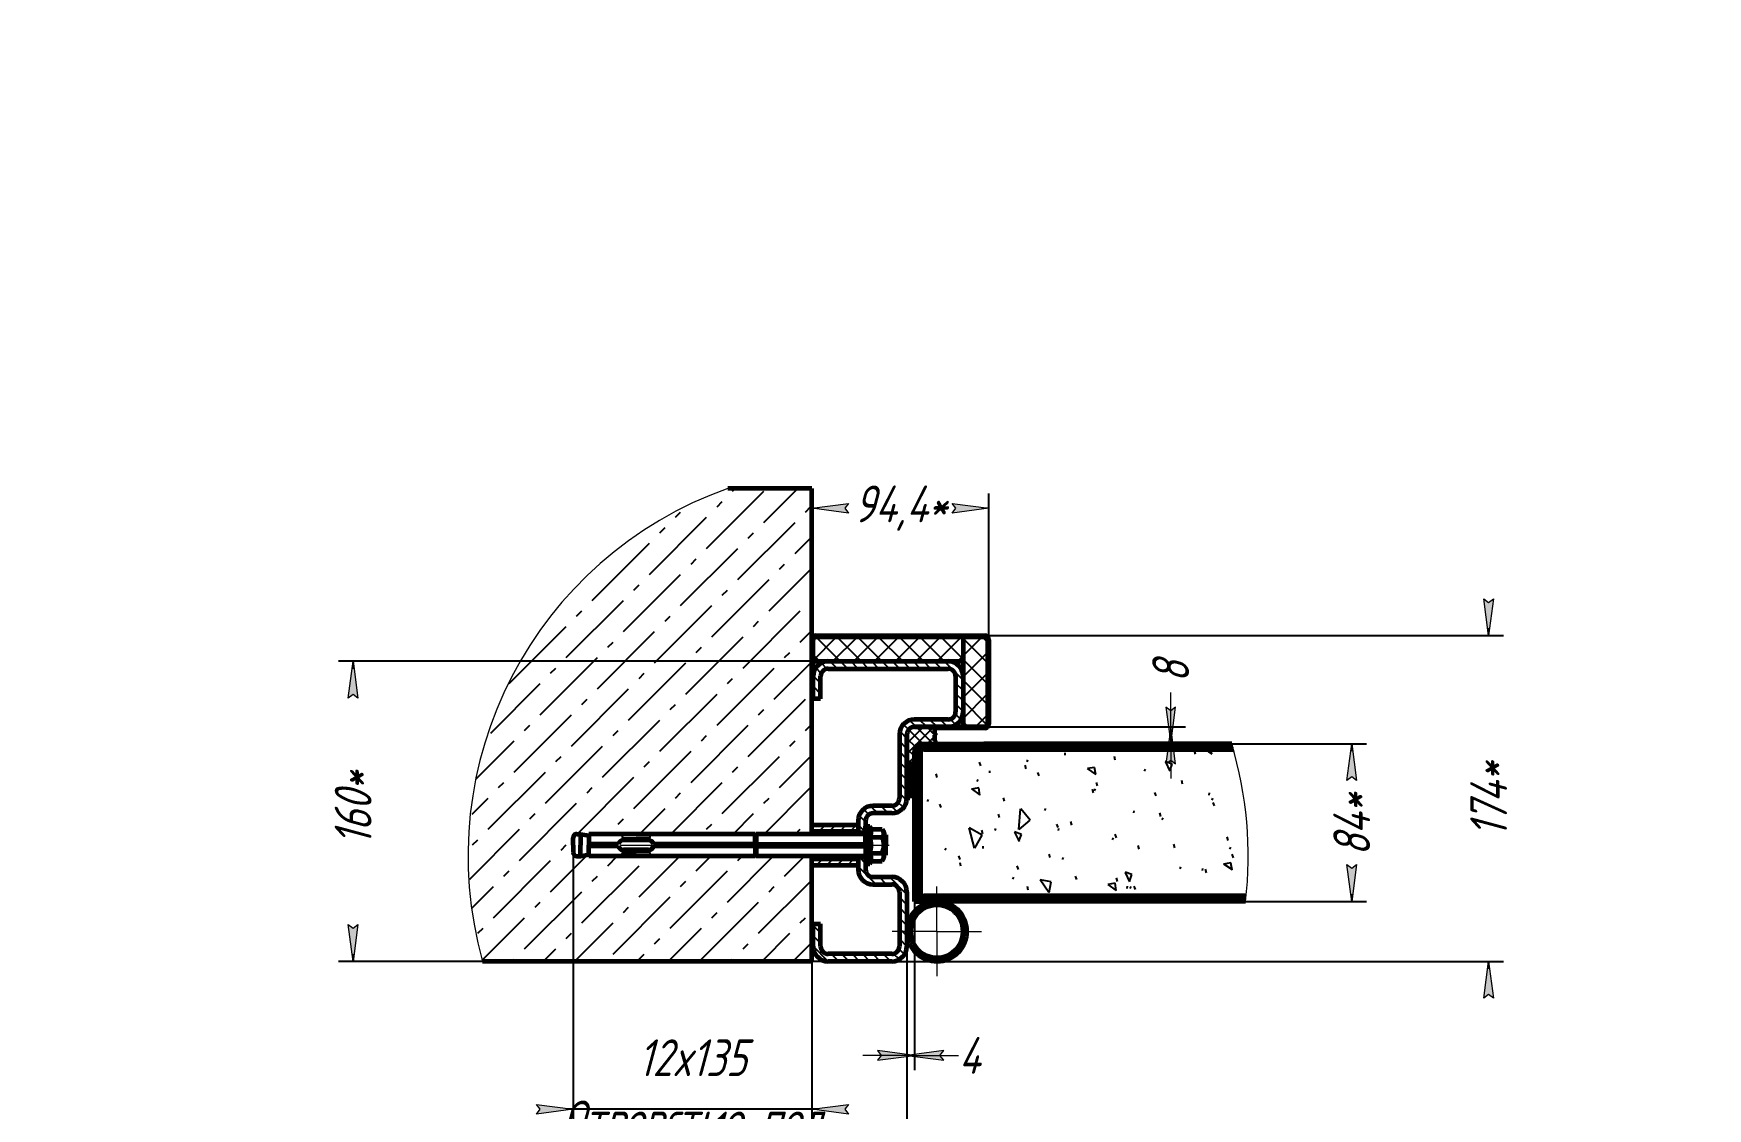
# Model space of a CAD drawing. Header units: millimetres. Extents: x -68 to 2520, y 0 to 297.
# Drawn here: x 1684 to 1911.6, y 150.8 to 297 of the extents above; entities that cross this region are included whole.
import ezdxf

# ---------------------------------------------------------------- set-up
doc = ezdxf.new("R2010")
doc.units = ezdxf.units.MM
for name, pattern in [('K5LT_AXLED', [13.66031551361084, 9.16031551361084, -1.5, 1.5, -1.5]), ('K5LT_BASIC', [0]), ('K5LT_THIN', [0])]:
    doc.linetypes.add(name, pattern=pattern)
doc.layers.add('Системный слой', color=7, linetype='Continuous')
doc.styles.add('KDIMTEXTSTYLE', font='GOST_AU.SHX', dxfattribs={"width": 0.96, "oblique": 15, "height": 5})
doc.dimstyles.new('KDIMSTYLE (0.40)', dxfattribs={"dimtxt": 5, "dimasz": 1, "dimexe": 2, "dimexo": 0, "dimgap": 1, "dimtad": 1, "dimlfac": 2.5, "dimtxsty": 'KDIMTEXTSTYLE', "dimsah": 1, "dimcen": 0, "dimdle": 1, "dimadec": 0, "dimazin": 0, "dimtfac": 0.667, "dimtmove": 0, "dimatfit": 3, "dimfxl": 1, "dimtvp": 1, "dimtolj": 1, "dimtzin": 0, "dimarcsym": 0})
pattern_1 = [(135, (0, 0), (-2.121320343559643, -2.121320343559642), [])]
pattern_2 = [(45, (0, 0), (-0.7071067811865475, 0.7071067811865476), []), (135, (0, 0), (-0.7071067811865476, -0.7071067811865475), [])]

# ---------------------------------------------------------------- blocks, each defined once
blk = doc.blocks.new('U71')
at = {"layer": 'Системный слой', "color": 30, "linetype": 'K5LT_AXLED', "lineweight": 18, "true_color": 0xff8000}
for q in [(1806.857024388934, 180.9973790202172), (1800.777024388934, 174.9173790202171), (1806.857024388934, 168.837379020217), (1812.937024388934, 174.9173790202171)]:
    blk.add_line((1806.857024388934, 174.9173790202171), q, dxfattribs=at)
blk = doc.blocks.new('U73')
at = {"layer": 'Системный слой', "color": 5, "linetype": 'K5LT_BASIC', "lineweight": 60, "true_color": 0x0000ff}
for p, q in [((1803.797024388928, 202.7123790194586), (1806.527024388928, 202.7123790194586)), ((1806.527024388928, 202.7123790194586), (1806.527024388928, 201.8373790194586)), ((1802.777024388928, 197.7123790194586), (1802.777024388928, 201.6923790194589)), ((1806.527024388928, 201.5873790194586), (1806.527024388928, 200.8373790194586)), ((1806.527024388928, 200.5873790194586), (1806.527024388928, 200.4173790202985)), ((1803.797024388932, 197.7123790194586), (1802.777024388928, 197.7123790194586))]:
    blk.add_line(p, q, dxfattribs=at)
for centre in [(1806.527024388928, 201.7123790194586), (1806.527024388928, 200.7123790194586)]:
    blk.add_arc(centre, 0.1250000000000001, 270, 90, dxfattribs=at)
blk = doc.blocks.new('KDIMARROW_01')
at = {"layer": 'Системный слой'}
blk.add_hatch(color=0, dxfattribs=at).paths.add_polyline_path([(0, 0), (-5, 0.658262491226197), (-4.5, 5.51091059616309e-16), (-5, -0.6582624912261956)])
at = {"layer": 'Системный слой', "color": 0, "linetype": 'K5LT_THIN', "lineweight": 18}
for p, q in [((-4.5, 5.51091059616309e-16), (-5, 0.658262491226197)), ((-5, 0.658262491226197), (0, 0)), ((0, 0), (-5, -0.6582624912261956)), ((-5, -0.6582624912261956), (-4.5, 5.51091059616309e-16)), ((0, 0), (-1, 0))]:
    blk.add_line(p, q, dxfattribs=at)
blk = doc.blocks.new('KDIMARROW_02')
at = {"layer": 'Системный слой'}
blk.add_hatch(color=0, dxfattribs=at).paths.add_polyline_path([(4.5, -5.51091059616309e-16), (5, 0.6582624912261956), (0, 0), (5, -0.658262491226197)])
at = {"layer": 'Системный слой', "color": 0, "linetype": 'K5LT_THIN', "lineweight": 18}
for p, q in [((0, 0), (-1, 0)), ((5, 0.6582624912261956), (0, 0)), ((0, 0), (5, -0.658262491226197)), ((0, 0), (7, -8.572527594031472e-16)), ((4.5, -5.51091059616309e-16), (5, 0.6582624912261956)), ((5, -0.658262491226197), (4.5, -5.51091059616309e-16))]:
    blk.add_line(p, q, dxfattribs=at)

msp = doc.modelspace()

# ---------------------------------------------------------------- hatches: boundary and pattern name
at = {"layer": 'Системный слой'}
h = msp.add_hatch(dxfattribs=at)
h.set_pattern_fill('Бетон', angle=45, style=0, pattern_type=0)
h.set_pattern_definition([(45, (0, 0), (-4.242640687119285, 4.242640687119286), [11, -5]), (45, (9.19238815542512, 9.192388155425117), (-4.242640687119285, 4.242640687119286), [1, -15]), (45, (3.535533905932738, 7.778174593052023), (-4.242640687119285, 4.242640687119286), [11, -5]), (45, (12.72792206135786, 16.97056274847714), (-4.242640687119285, 4.242640687119286), [1, -15])])
h.paths.add_polyline_path([(1789.84852438895, 188.1547766279014), (1789.84852438895, 235.1308790194715), (1778.422948062292, 235.1308790194715), (1766.887152198728, 229.3790207851325), (1756.300743630293, 220.1472183061996), (1748.265459504623, 207.9563893132596), (1744.298130626987, 196.3169640536797), (1743.116457319847, 186.1358135570594), (1743.508193725496, 178.6295104819678), (1745.071900403171, 170.8373790194582), (1789.848524388953, 170.8373790194582), (1789.726718721098, 185.1399814110165), (1757.406224253648, 185.1399814110165), (1757.406224253649, 188.1547766279014)])
h = msp.add_hatch(dxfattribs=at)
h.set_pattern_fill('Металл', angle=135, style=0, pattern_type=0)
h.set_pattern_definition(pattern_1)
h.paths.add_polyline_path([(1813.359524388951, 202.7123790194717), (1804.817024388951, 202.7123790194717), (1804.81702438895, 202.5338790194714), (1813.359524388951, 202.5338790194714), (1813.756211293196, 202.6981921152258), (1813.920524388951, 203.0948790194714), (1813.920524388951, 214.5698790194714), (1813.756211293196, 214.9665659237171), (1813.359524388951, 215.1308790194715), (1790.409524388951, 215.1308790194714), (1790.012837484705, 214.9665659237171), (1789.848524388951, 214.5698790194714), (1789.848524388951, 206.5373790194717), (1790.027024388951, 206.5373790194717), (1790.027024388951, 214.5698790194714), (1790.139056045147, 214.8403473632753), (1790.409524388951, 214.9523790194711), (1813.359524388951, 214.9523790194714), (1813.629992732755, 214.8403473632753), (1813.742024388951, 214.5698790194714), (1813.742024388951, 203.0948790194714), (1813.629992732755, 202.8244106756676)])
h = msp.add_hatch(dxfattribs=at)
h.set_pattern_fill('Неметалл', angle=45, style=0, pattern_type=0)
h.set_pattern_definition([(45, (0, 0), (-1.414213562373095, 1.414213562373095), []), (135, (0, 0), (-1.414213562373095, -1.414213562373095), [])])
h.paths.add_polyline_path([(1792.067024388929, 211.6373790194586), (1810.427024388928, 211.6373790194586), (1810.427024388928, 214.9523790194711), (1790.409524388951, 214.9523790194714), (1790.139056045147, 214.8403473632753), (1790.027024388951, 214.56987901947), (1790.027024388942, 211.6373790194586)])
h.paths.add_polyline_path([(1813.742024388951, 203.0948790194714), (1813.742024388951, 214.5698790194714), (1813.629992732755, 214.8403473632753), (1813.359524388951, 214.9523790194711), (1810.427024388928, 214.9523790194711), (1810.427024388928, 202.7123790194717), (1813.359524388951, 202.7123790194714), (1813.629992732755, 202.8244106756676)])
h = msp.add_hatch(dxfattribs=at)
h.set_pattern_fill('Металл', angle=-45, style=0, pattern_type=0)
h.set_pattern_definition([(-45, (0, 0), (0.7071067811865475, 0.7071067811865476), [])])
h.paths.add_polyline_path([(1801.757024388928, 193.0223790194592), (1801.449573408536, 192.2925339025639), (1800.737024388928, 192.0023790194595), (1798.187024388928, 192.0023790194586), (1797.10002102334, 191.6886535292625), (1796.347351641784, 190.8439708657319), (1796.147024388928, 189.9623790194586), (1796.147024388928, 188.298379019459), (1797.167024388929, 188.298379019459), (1797.167024388928, 189.9623790194586), (1797.474475369321, 190.6922241363539), (1798.187024388928, 190.9823790194598), (1800.737024388928, 190.9823790194592), (1801.824027754517, 191.2961045096553), (1802.576697136072, 192.1407871731859), (1802.777024388928, 193.0223790194592), (1802.777024388928, 198.1223790194592), (1802.777024388928, 198.8873790194586), (1802.777024388928, 201.6923790194589), (1803.08447536932, 202.4222241363542), (1803.797024388929, 202.7123790194586), (1804.817024388951, 202.7123790194717), (1808.387024388928, 202.7123790194595), (1809.474027754517, 203.0261045096556), (1810.226697136072, 203.8707871731862), (1810.427024388928, 204.7523790194595), (1810.427024388928, 209.5973790194592), (1810.113298898732, 210.6843823850479), (1809.268616235202, 211.4370517666032), (1808.387024388928, 211.6373790194586), (1792.067024388929, 211.6373790194592), (1790.98002102334, 211.3236535292631), (1790.227351641785, 210.4789708657325), (1790.027024388928, 209.5973790194592), (1790.027024388928, 206.5373790194586), (1791.047024388928, 206.5373790194586), (1791.047024388929, 209.5973790194592), (1791.354475369321, 210.3272241363545), (1792.067024388929, 210.6173790194589), (1808.387024388928, 210.6173790194592), (1809.116869505824, 210.309928039067), (1809.407024388928, 209.5973790194592), (1809.407024388928, 204.7523790194595), (1809.099573408536, 204.0225339025642), (1808.387024388928, 203.7323790194598), (1803.797024388928, 203.7323790194589), (1802.71002102334, 203.4186535292628), (1801.957351641784, 202.5739708657322), (1801.757024388928, 201.6923790194589)])
h.paths.add_polyline_path([(1802.777024388928, 174.9173790202171), (1802.777024388928, 180.2723790194592), (1802.463298898732, 181.3593823850479), (1801.618616235202, 182.1120517666032), (1800.737024388928, 182.3123790194586), (1798.187024388928, 182.3123790194598), (1797.457179272033, 182.6198299998519), (1797.167024388929, 183.3323790194598), (1797.16702438893, 184.0848030851066), (1797.167024388929, 184.996379019459), (1796.147024388928, 184.996379019459), (1796.147024388928, 183.3323790194598), (1796.460749879124, 182.245375653871), (1797.305432542655, 181.4927062723158), (1798.187024388928, 181.2923790194589), (1800.737024388928, 181.2923790194592), (1801.466869505824, 180.984928039067), (1801.757024388928, 180.2723790194592), (1801.757024388928, 172.8773790194595), (1801.449573408536, 172.1475339025642), (1800.737024388928, 171.8573790194598), (1792.067024388929, 171.8573790194595), (1791.337179272033, 172.1648299998516), (1791.047024388928, 172.8773790194595), (1791.047024388928, 175.9373790194586), (1790.027024388928, 175.9373790194586), (1790.027024388929, 172.8773790194595), (1790.340749879125, 171.7903756538708), (1791.185432542655, 171.0377062723155), (1792.067024388929, 170.8373790194586), (1800.737024388928, 170.8373790194595), (1801.824027754517, 171.1511045096556), (1802.576697136072, 171.9957871731862), (1802.777024388928, 172.8773790194595)])
h = msp.add_hatch(dxfattribs=at)
h.set_pattern_fill('Неметалл', angle=45, style=0, pattern_type=0)
h.set_pattern_definition(pattern_2)
h.paths.add_polyline_path([(1803.797024388908, 199.3973790201722), (1804.1044753693, 200.1272241370675), (1804.817024388933, 200.4173790202985), (1806.527024388928, 200.4173790202985), (1806.527024388928, 200.5873790194586), (1806.615412736576, 200.6239906718103), (1806.652024388928, 200.7123790194586), (1806.615412736576, 200.8007673671069), (1806.527024388928, 200.8373790194586), (1806.527024388928, 201.5873790194586), (1806.615412736576, 201.6239906718102), (1806.652024388928, 201.7123790194586), (1806.615412736576, 201.8007673671069), (1806.527024388928, 201.8373790194586), (1806.527024388928, 202.7123790194586), (1803.797024388928, 202.7123790194589), (1803.067179272033, 202.4049280390668), (1802.777024388928, 201.6923790194589), (1802.777024388928, 198.8873790194586), (1802.777024388928, 198.1223790194592), (1802.777024388928, 197.7123790194586), (1803.797024388932, 197.7123790194586)])
h = msp.add_hatch(dxfattribs=at)
h.set_pattern_fill('Металл', angle=135, style=0, pattern_type=0)
h.set_pattern_definition(pattern_1)
h.paths.add_polyline_path([(1813.232024388909, 179.5073790201728), (1804.817024388908, 179.5073790201734), (1804.456399930503, 179.6567545617683), (1804.307024388908, 180.0173790201734), (1804.307024388908, 199.3973790201722), (1804.456399930503, 199.7580034785774), (1804.817024388908, 199.9073790201728), (1813.232024388908, 199.9073790201728), (1813.232024388908, 200.4173790201734), (1804.817024388908, 200.4173790201722), (1804.087179272013, 200.1099280397801), (1803.797024388909, 199.3973790201722), (1803.797024388908, 180.0173790201734), (1804.1044753693, 179.2875339032781), (1804.817024388908, 178.9973790201722), (1813.232024388908, 178.9973790201722)])
h = msp.add_hatch(dxfattribs=at)
h.set_pattern_fill('Неметалл', angle=45, style=0, pattern_type=0)
h.set_pattern_definition(pattern_2)
h.paths.add_polyline_path([(1802.777024388928, 198.1223790194592), (1802.777024388928, 193.0223790194592), (1803.159524388928, 193.0223790194592), (1803.159524388928, 198.1223790194592)])
h = msp.add_hatch(dxfattribs=at)
h.set_pattern_fill('Песок', angle=40, style=0, pattern_type=0)
h.set_pattern_definition([(40, (7.66044443118978, 6.427876096865393), (-20.56920350996926, 24.5134221798073), [2, -30]), (130, (9.192533317427737, 7.713451316238471), (-24.5134221798073, -20.56920350996926), [2, -30]), (85, (7.66044443118978, 6.427876096865393), (-20.56882517772485, 24.51297130099583), [2.828000068664551, -42.42599868774414]), (59.99999999999999, (9.192533317427737, 7.713451316238471), (-27.71281292110204, 16), [2, -30]), (150, (10.19226386912524, 9.44522345926672), (-16, -27.71281292110204), [2, -30]), (105, (9.192533317427737, 7.713451316238471), (-27.71230319544804, 15.99970570975645), [2.828000068664551, -42.42599868774414]), (80, (16.85297774861752, 14.14132741310386), (-26.09740545482351, 4.601676708173656), [1.5, -25]), (170, (17.11351569518355, 15.61835731746236), (-4.601676708173652, -26.09740545482351), [1.5, -25]), (125, (16.85297774861752, 14.14132741310386), (-26.09694748155999, 4.601595955130849), [2.121000051498413, -35.35499954223633]), (99.99999999999999, (-18.79566591867736, -15.77143634009354), (-15.75692404819533, -2.778370842670881), [1, -15]), (190, (-18.96929776496088, -14.78664805006619), (2.778370842670888, -15.75692404819533), [1, -15]), (145, (-18.79566591867736, -15.77143634009354), (-15.75733021059786, -2.778442460061004), [1.414000034332275, -21.21299934387207]), (70, (1.232568334324387, 14.08832052805517), (-15.03508193257453, 5.472322293210701), [1, -15]), (160, (1.574569151644623, 15.02799693239705), (-5.472322293210702, -15.03508193257453), [1, -15]), (115, (1.232568334324387, 14.08832052805517), (-15.03546948822825, 5.472463351932776), [1.414000034332275, -21.21299934387207]), (85, (0, 0), (-9.351856781683848, 7.8449203141188), [0.300000011920929, -10]), (65, (0, 0), (-2.418447626479752, 6.644630243886747), [0.300000011920929, -10]), (105, (0, 0), (-6.19307471107896, 7.658056256191532), [0.5, -12]), (110, (0, 0), (-7.945928918804033, 1.364629479863953), [0.5, -7])])
h.paths.add_polyline_path([(1849.049810301796, 188.9515385716347), (1848.481887105688, 193.7594285945277), (1847.162934073793, 199.6523790198595), (1804.689524388908, 199.6523790198582), (1804.68952438891, 179.7623790198631), (1848.913624789693, 179.7623790198602), (1849.102276484254, 182.1443177363191), (1849.18604654001, 185.4479661321757)])
h = msp.add_hatch(dxfattribs=at)
h.set_pattern_fill('Металл', angle=45, style=0, pattern_type=0)
h.set_pattern_definition([(45, (0, 0), (-0.7071067811865475, 0.7071067811865476), [])])
h.paths.add_polyline_path([(1789.848524388951, 183.9422790194589), (1796.147024388928, 183.9422790194589), (1796.147024388928, 184.7423790194589), (1789.848524388951, 184.7423790194589)])
h.paths.add_polyline_path([(1796.147024388928, 189.3524790194591), (1789.848524388951, 189.3524790194591), (1789.848524388951, 188.5523790194588), (1796.147024388928, 188.5523790194588)])

# ---------------------------------------------------------------- linework, layer by layer
at = {"layer": 'Системный слой', "color": 5, "linetype": 'K5LT_BASIC', "lineweight": 60, "true_color": 0x0000ff}
for p, q in [((1789.848524388948, 235.1308790194715), (1778.422948062292, 235.1308790194715)), ((1789.848524388951, 188.1547766279014), (1789.848524388951, 235.1308790194715)), ((1790.027024388928, 206.5373790194586), (1790.027024388951, 214.56987901947)), ((1790.409524388951, 215.1308790194715), (1813.359524388951, 215.1308790194715)), ((1790.409524388951, 214.9523790194711), (1813.359524388951, 214.9523790194711)), ((1810.427024388928, 214.9523790194711), (1810.427024388928, 202.7123790194717)), ((1813.742024388951, 214.5698790194714), (1813.742024388951, 203.0948790194714)), ((1813.920524388951, 214.5698790194714), (1813.920524388951, 203.0948790194714)), ((1790.027024388942, 211.6373790194586), (1810.427024388928, 211.6373790194586)), ((1790.027024388928, 206.5373790194586), (1790.027024388928, 209.5973790194592)), ((1791.047024388928, 206.5373790194586), (1791.047024388928, 209.5973790194592)), ((1792.067024388929, 210.6173790194589), (1808.387024388929, 210.6173790194589)), ((1809.407024388928, 209.5973790194592), (1809.407024388928, 204.7523790194595)), ((1790.027024388928, 206.5373790194586), (1789.848524388951, 206.5373790194703)), ((1791.047024388928, 206.5373790194586), (1790.027024388928, 206.5373790194586)), ((1808.387024388928, 203.7323790194598), (1803.797024388928, 203.7323790194598)), ((1808.387024388928, 202.7123790194586), (1803.797024388928, 202.7123790194586)), ((1803.797024388929, 202.7123790194586), (1807.877024388928, 202.7123790194586)), ((1813.359524388951, 202.7123790194717), (1804.817024388951, 202.7123790194717)), ((1801.757024388928, 201.6923790194589), (1801.757024388928, 193.0223790194592)), ((1802.777024388928, 201.6923790194589), (1802.777024388928, 193.0223790194592)), ((1802.777024388928, 198.8873790194586), (1802.777024388928, 201.6923790194589)), ((1804.817024388933, 200.4173790202985), (1813.232024388933, 200.4173790202985)), ((1813.359524388951, 202.5338790194714), (1806.527024388928, 202.5338790194714)), ((1813.232024388933, 200.4173790202985), (1813.232024388932, 199.9073790202994)), ((1846.939089198496, 200.4173790203), (1813.232024388933, 200.4173790203)), ((1802.777024388928, 193.0223790194592), (1802.777024388928, 198.1223790194592)), ((1803.797024388932, 180.0173790202985), (1803.797024388932, 199.3973790202988)), ((1804.307024388908, 180.0173790201734), (1804.307024388908, 199.3973790201722)), ((1804.689524388908, 199.7798790198562), (1847.126492053215, 199.7798790198569)), ((1804.68952438891, 179.6348790198594), (1804.689524388908, 199.7798790198562)), ((1847.162934073793, 199.6523790198595), (1804.689524388908, 199.6523790198582)), ((1804.817024388933, 199.9073790202994), (1813.232024388932, 199.9073790202994)), ((1805.072024388908, 199.6523790198567), (1847.162934073794, 199.6523790198575)), ((1816.292024388905, 199.6523790198626), (1805.072024388908, 199.6523790198582)), ((1847.089704856103, 199.9073790203009), (1813.232024388932, 199.9073790203009)), ((1803.159524388928, 197.7123790194586), (1803.159524388928, 193.0223790194592)), ((1800.737024388928, 192.0023790194595), (1798.187024388928, 192.0023790194595)), ((1803.159524388928, 193.0223790194592), (1802.777024388928, 193.0223790194592)), ((1796.147024388928, 189.3524790194591), (1789.848524388951, 189.3524790194591)), ((1796.147024388928, 189.9623790194586), (1796.147024388928, 188.1547766279014)), ((1797.167024388929, 189.9623790194586), (1797.167024388929, 183.3323790194598)), ((1797.16702438893, 189.2099549538114), (1797.732298492096, 189.2099549538114)), ((1797.16702438893, 186.6473790194588), (1797.16702438893, 189.2099549538107)), ((1797.732298492096, 189.2099549538114), (1797.732298492096, 186.6473790194599)), ((1800.737024388928, 190.9823790194598), (1798.187024388928, 190.9823790194598)), ((1757.406224253648, 186.6473790194588), (1757.406224253648, 187.6523107584202)), ((1757.406224253648, 186.6473790194588), (1757.406224253648, 185.6424472804974)), ((1757.908690123129, 188.1547766279014), (1758.41115599261, 188.1547766279014)), ((1758.41115599261, 188.1547766279014), (1759.549832459261, 187.9412747904047)), ((1758.41115599261, 188.1547766279014), (1758.41115599261, 186.6473790194592)), ((1758.41115599261, 185.1399814110165), (1758.41115599261, 186.6473790194592)), ((1782.160796585895, 188.1547766279014), (1759.549832459261, 188.1547766279014)), ((1759.549832459261, 188.1547766279014), (1759.549832459261, 186.6473790194592)), ((1763.581075064424, 186.772995486829), (1759.549832459261, 186.772995486829)), ((1759.549832459261, 185.1399814110165), (1759.549832459261, 186.6473790194592)), ((1767.652094604638, 187.3382695899945), (1764.260449985644, 187.3382695899945)), ((1767.652094604638, 187.3039619418902), (1764.260449985644, 187.3039619418902)), ((1782.160796585895, 186.772995486829), (1768.331469525857, 186.772995486829)), ((1782.160796585895, 186.6473790194588), (1782.160796585895, 188.1547766279014)), ((1782.160796585895, 188.0291601605313), (1782.286413053265, 188.0291601605313)), ((1782.160796585895, 187.8291204007768), (1782.286413053265, 187.8291204007768)), ((1782.160796585895, 186.6473790194588), (1782.160796585895, 186.772995486829)), ((1782.160796585895, 186.6473790194588), (1782.160796585895, 185.1399814110162)), ((1782.160796585895, 186.6473790194588), (1782.160796585895, 186.5217625520883)), ((1782.286413053266, 188.1547766279014), (1782.286413053266, 185.1399814110165)), ((1797.16702438893, 188.1547766279014), (1782.286413053266, 188.1547766279014)), ((1782.286413053266, 186.772995486829), (1797.16702438893, 186.772995486829)), ((1789.848524388951, 188.5523790194588), (1796.147024388928, 188.5523790194588)), ((1797.167024388929, 188.298379019459), (1796.147024388928, 188.298379019459)), ((1797.16702438893, 186.6473790194588), (1797.16702438893, 184.0848030851066)), ((1797.732298492096, 187.7352495636202), (1799.402272511519, 187.7352495593088)), ((1797.732298492096, 184.0848030851066), (1797.732298492096, 186.6473790194588)), ((1797.894967024522, 188.8231201077811), (1799.402272519432, 188.8231201077811)), ((1799.402272519431, 188.8231201077811), (1799.679353736333, 188.3432013289566)), ((1799.679353736334, 188.3432013289563), (1799.679353736334, 186.6473790194588)), ((1799.679353736334, 188.0291601605313), (1799.930586671074, 188.0291601605313)), ((1799.679353736334, 187.8291204007768), (1799.930586671074, 187.8291204007768)), ((1799.679353736334, 184.9515567099617), (1799.679353736334, 186.6473790194595)), ((1799.930586671074, 188.0291601605313), (1799.930586671074, 186.6473790194595)), ((1799.930586671074, 185.2655978783874), (1799.930586671074, 186.6473790194595)), ((1757.908690123129, 185.1399814110165), (1758.41115599261, 185.1399814110165)), ((1758.41115599261, 185.1399814110165), (1759.549832459261, 185.353483248514)), ((1763.581075064424, 186.5217625520891), (1759.549832459261, 186.5217625520891)), ((1782.160796585895, 185.1399814110165), (1759.549832459261, 185.1399814110165)), ((1767.652094604638, 185.9907960970278), (1764.260449985644, 185.9907960970278)), ((1767.652094604638, 185.9564884489231), (1764.260449985644, 185.9564884489231)), ((1782.160796585895, 186.5217625520891), (1768.331469525857, 186.5217625520891)), ((1782.160796585895, 185.4656376381412), (1782.286413053265, 185.4656376381412)), ((1782.160796585895, 185.2655978783874), (1782.286413053265, 185.2655978783874)), ((1782.286413053266, 186.5217625520891), (1797.16702438893, 186.5217625520891)), ((1797.16702438893, 185.1399814110165), (1782.286413053266, 185.1399814110165)), ((1789.848524388951, 170.8373790194582), (1789.848524388951, 185.1399814110162)), ((1796.147024388928, 184.7423790194589), (1789.848524388951, 184.7423790194589)), ((1796.147024388928, 185.1399814110165), (1796.147024388928, 183.3323790194598)), ((1796.147024388928, 184.996379019459), (1797.167024388929, 184.996379019459)), ((1797.732298492096, 185.5595084752978), (1799.402272511519, 185.5595084796092)), ((1797.920723193151, 184.4716379311369), (1799.402272519431, 184.4716379311369)), ((1799.402272519431, 184.4716379311369), (1799.679353736333, 184.951556709961)), ((1799.679353736334, 185.4656376381412), (1799.930586671074, 185.4656376381412)), ((1799.679353736334, 185.2655978783874), (1799.930586671074, 185.2655978783874)), ((1789.848524388951, 183.9422790194589), (1796.147024388928, 183.9422790194589)), ((1797.16702438893, 184.0848030851066), (1797.732298492096, 184.0848030851066)), ((1798.187024388928, 182.3123790194586), (1800.737024388928, 182.3123790194586)), ((1798.187024388928, 181.2923790194589), (1800.737024388928, 181.2923790194589)), ((1801.757024388928, 180.2723790194592), (1801.757024388928, 172.8773790194595)), ((1802.777024388928, 180.2723790194592), (1802.777024388928, 172.8773790194595)), ((1803.797024388911, 179.2523790203763), (1803.797024388932, 180.0173790203)), ((1803.797024388914, 178.997379020373), (1803.79702438891, 179.2523790203763)), ((1803.797024388914, 178.997379020373), (1804.817024388932, 178.9973790202988)), ((1804.68952438891, 179.7623790198631), (1816.292024388906, 179.7623790198631)), ((1848.900475204911, 179.6348790198594), (1804.68952438891, 179.6348790198594)), ((1813.232024388929, 179.5073790202994), (1804.817024388932, 179.5073790202994)), ((1813.232024388929, 178.9973790202988), (1804.817024388932, 178.9973790202988)), ((1805.072024388908, 179.7623790198602), (1848.913624789693, 179.7623790198613)), ((1848.913624789693, 179.7623790198602), (1805.072024388908, 179.7623790198602)), ((1813.232024388929, 179.5073790202994), (1813.232024388929, 178.9973790202988)), ((1848.88701410868, 179.5073790202994), (1813.232024388929, 179.5073790202994)), ((1848.830049750053, 178.9973790202988), (1813.232024388929, 178.9973790202988)), ((1790.027024388928, 175.9373790194586), (1791.047024388928, 175.9373790194586)), ((1790.027024388928, 172.8773790194595), (1790.027024388928, 175.9373790194586)), ((1791.047024388928, 172.8773790194595), (1791.047024388928, 175.9373790194586)), ((1789.848524388953, 170.8373790194582), (1745.071900403171, 170.8373790194582)), ((1800.737024388928, 171.8573790194598), (1792.067024388928, 171.8573790194598)), ((1800.737024388928, 170.8373790194586), (1792.067024388928, 170.8373790194586))]:
    msp.add_line(p, q, dxfattribs=at)
at = {"layer": 'Системный слой', "color": 30, "linetype": 'K5LT_AXLED', "lineweight": 18, "true_color": 0xff8000}
msp.add_line((1763.874216989055, 186.6473790194588), (1800.355163095784, 186.6473790194588), dxfattribs=at)
at = {"layer": 'Системный слой', "color": 7, "linetype": 'K5LT_THIN', "lineweight": 18}
for p, q in [((1764.195258934643, 188.0503551410911), (1765.956272295141, 188.0503551410911)), ((1764.251082892743, 187.6983997008756), (1765.956272295141, 187.6983997008756)), ((1764.251082892743, 187.5586465489825), (1765.956272295141, 187.5586465489825)), ((1767.717285655639, 188.0503551410911), (1765.956272295141, 188.0503551410911)), ((1767.66146169754, 187.6983997008756), (1765.956272295142, 187.6983997008756)), ((1767.66146169754, 187.5586465489825), (1765.956272295142, 187.5586465489825)), ((1764.195258934643, 185.2444028978269), (1765.956272295141, 185.2444028978269)), ((1764.251082892743, 185.7361114899362), (1765.956272295141, 185.7361114899362)), ((1764.251082892743, 185.5963583380424), (1765.956272295141, 185.5963583380424)), ((1767.66146169754, 185.7361114899362), (1765.956272295142, 185.7361114899362)), ((1767.66146169754, 185.5963583380424), (1765.956272295142, 185.5963583380424)), ((1767.717285655639, 185.2444028978269), (1765.956272295141, 185.2444028978269))]:
    msp.add_line(p, q, dxfattribs=at)
for centre, radius, start, end in [((1796.147024388928, 185.1399814110165), 53.0399163397854, 109.5217616457764, 195.6438772021745), ((1796.147024388928, 185.1399814110165), 53.0399163397854, 353.3495991689816, 16.74040195801412), ((1764.195258934643, 187.8324105702039), 0.2179445708872813, 90, 180), ((1764.251082892743, 187.8324150779692), 0.2737685289865939, 180, 270), ((1764.258860725598, 187.8800382130514), 0.1818049608495686, 110.4772409659993, 267.5480699603868), ((1767.653683864684, 187.8800382130514), 0.1818049608495686, 272.4519300396275, 69.52275903400071), ((1767.66146169754, 187.8324150779692), 0.2737685289865939, 270, 0), ((1767.717285655639, 187.8324105702039), 0.2179445708872813, 0, 90), ((1764.251082892743, 185.4623429609495), 0.2737685289865939, 90, 180), ((1764.195258934643, 185.4623474687141), 0.2179445708872813, 180, 270), ((1764.258860725598, 185.4147198258666), 0.1818049608495686, 92.45193003961322, 249.5227590340074), ((1767.66146169754, 185.4623429609495), 0.2737685289865939, 0, 90), ((1767.653683864684, 185.4147198258666), 0.1818049608495686, 290.4772409660061, 87.54806996037247), ((1767.717285655639, 185.4623474687141), 0.2179445708872813, 270, 0)]:
    msp.add_arc(centre, radius, start, end, dxfattribs=at)
at = {"layer": 'Системный слой', "color": 5, "linetype": 'K5LT_BASIC', "lineweight": 60, "true_color": 0x0000ff}
for centre, radius, start, end in [((1790.409524388951, 214.5698790194714), 0.5610000000000002, 90, 180), ((1790.409524388951, 214.5698790194714), 0.3825000000000003, 90, 180), ((1813.359524388951, 214.5698790194714), 0.5610000000000002, 0, 90), ((1813.359524388951, 214.5698790194714), 0.3825000000000003, 0, 90), ((1792.067024388929, 209.5973790194592), 2.04, 90, 180), ((1792.067024388929, 209.5973790194592), 1.02, 90, 180), ((1808.387024388928, 209.5973790194592), 2.04, 0, 90), ((1808.387024388928, 209.5973790194592), 1.02, 0, 90), ((1803.797024388928, 201.6923790194589), 2.04, 90, 180), ((1803.797024388928, 201.6923790194589), 1.02, 90, 180), ((1808.387024388928, 204.7523790194595), 2.04, 270, 0), ((1808.387024388928, 204.7523790194595), 1.02, 270, 0), ((1813.359524388951, 203.0948790194714), 0.5610000000000002, 270, 0), ((1813.359524388951, 203.0948790194714), 0.3824999999999998, 270, 0), ((1804.817024388908, 199.3973790201722), 1.02, 90, 180), ((1804.817024388908, 199.3973790201722), 0.51, 90, 180), ((1798.187024388928, 189.9623790194586), 2.04, 90, 180), ((1800.737024388928, 193.0223790194592), 1.020000000000001, 270, 0), ((1800.737024388928, 193.0223790194592), 2.04, 270, 0), ((1798.187024388928, 189.9623790194586), 1.020000000000001, 90, 180), ((1796.520124333002, 188.4726022587151), 1.418821760807043, 328.6882939315831, 31.31170606839141), ((1757.908690123129, 187.6523107584206), 0.5024658694807637, 90, 180), ((1764.260449985644, 186.6473790194588), 0.69089057053605, 90, 169.5243183036162), ((1764.239267532581, 186.6309495524943), 0.6733456561073713, 88.1972625500949, 167.8216502120848), ((1767.652094604638, 186.6473790194588), 0.69089057053605, 10.47568169641558, 90), ((1767.673277057701, 186.6309495524943), 0.6733456561073713, 12.17834978791526, 91.80273744986641), ((1794.68609901173, 186.6473790194588), 3.234624181421291, 340.347140818239, 19.65285918176426), ((1799.072053424719, 188.2244778984343), 0.5902448763843366, 304.0185428991911, 37.42228412918758), ((1797.405225784401, 186.6473790194588), 2.274127951932434, 0, 28.57888200525796), ((1797.405225784401, 186.6473790194588), 2.274127951932434, 331.4211179947455, 0), ((1757.908690123129, 185.6424472804974), 0.5024658694807637, 180, 270), ((1764.260449985644, 186.6473790194588), 0.69089057053605, 190.4756816963535, 270), ((1764.239267532581, 186.6638084864248), 0.6733456561073713, 192.1783497879153, 271.8027374499051), ((1767.652094604638, 186.6473790194588), 0.69089057053605, 270, 349.5243183035845), ((1767.673277057701, 186.6638084864248), 0.6733456561073713, 268.1972625501336, 347.8216502120848), ((1796.520124333002, 184.822155780203), 1.418821760807043, 328.6882939315894, 31.31170606839235), ((1799.072053424719, 185.0702801404848), 0.5902448763843366, 322.5777158707931, 55.98145710080895), ((1798.187024388928, 183.3323790194598), 2.040000000000001, 180, 270), ((1798.187024388928, 183.3323790194598), 1.020000000000001, 180, 270), ((1800.737024388928, 180.2723790194592), 2.040000000000001, 0, 90), ((1800.737024388928, 180.2723790194592), 1.020000000000001, 0, 90), ((1804.817024388908, 180.0173790201734), 1.020000000000001, 180, 270.0000000000153), ((1804.817024388908, 180.0173790201734), 0.5100000000000003, 180, 270), ((1806.857024388935, 174.9173790202171), 4.080000000000083, 29.17372602862791, 209.1737260285675), ((1806.857024388935, 174.9173790202171), 3.570000000000069, 29.17372602862139, 209.1737260286017), ((1806.857024388934, 174.9173790202171), 4.080000000000079, 209.1737260286113, 29.17372602860697), ((1806.857024388935, 174.9173790202171), 3.570000000000069, 209.1737260286017, 29.17372602862138), ((1792.067024388929, 172.8773790194595), 2.040000000000001, 180, 270), ((1792.067024388929, 172.8773790194595), 1.020000000000001, 180, 270), ((1800.737024388928, 172.8773790194595), 2.040000000000001, 270, 0), ((1800.737024388928, 172.8773790194595), 1.020000000000001, 270, 0)]:
    msp.add_arc(centre, radius, start, end, dxfattribs=at)

# ---------------------------------------------------------------- block references
at = {"layer": 'Системный слой'}
for name in ['U73', 'U71']:
    msp.add_blockref(name, (0, 0), dxfattribs=at)

# ---------------------------------------------------------------- dimensions: what is measured, and where the dimension line sits
at = {"layer": 'Системный слой', "color": 7}
for base, p1, p2, location, text, override in [((1813.920524388951, 232.4575735672984), (1789.84852438895, 216.3933622268341), (1813.920524388951, 214.5698790194714), (1801.920524388951, 232.4575735672984), '\\H5.0;\\W0.965;\\Q15;\\H5.0;\\W0.965;\\Q15;\\Q15;94,4\\H5.0;\\W0.965;\\Q15;\\Q15;*', {"dimexo": 0, "dimblk1": 'KDIMARROW_01', "dimblk2": 'KDIMARROW_01', "dimse1": 0, "dimse2": 0, "dimclrt": 7, "dimtolj": 1}), ((1803.797024388932, 158.0608466298603), (1802.777024388928, 179.9969754582121), (1803.797024388932, 180.0173790203), (1811.294524331712, 158.0608466298603), '\\H5.0;\\W0.965;\\Q15;\\H5.0;\\W0.965;\\Q15;\\Q15;4', {"dimexo": 0, "dimblk1": 'KDIMARROW_02', "dimblk2": 'KDIMARROW_02', "dimse1": 0, "dimse2": 0, "dimclrt": 7, "dimtolj": 1}), ((1802.777024388928, 140.8572070899992), (1789.848524388953, 170.8373790194582), (1802.777024388928, 172.8773790194595), (1796.777024388928, 140.8572070899992), '\\H5.0;\\W0.965;\\Q15;\\H5.0;\\W0.965;\\Q15;\\Q15;50\\H5.0;\\W0.965;\\Q15;\\Q15;*', {"dimexo": 0, "dimblk1": 'KDIMARROW_01', "dimblk2": 'KDIMARROW_01', "dimse1": 0, "dimse2": 0, "dimclrt": 7, "dimtolj": 1})]:
    msp.add_linear_dim(base=base, p1=p1, p2=p2, location=location, text=text, dimstyle='KDIMSTYLE (0.40)', override=override, dxfattribs=at).render()
for base, p1, p2, location, text, override in [((1881.874700361419, 170.8373790194595), (1813.359524388951, 215.1308790194715), (1800.737024388928, 170.8373790194595), (1881.874700361419, 192.8373790194595), '\\H5.0;\\W0.965;\\Q15;\\H5.0;\\W0.965;\\Q15;\\Q15;174\\H5.0;\\W0.965;\\Q15;\\Q15;*', {"dimexo": 0, "dimblk1": 'KDIMARROW_01', "dimblk2": 'KDIMARROW_01', "dimse1": 0, "dimse2": 0, "dimclrt": 7, "dimtolj": 1}), ((1838.645485662457, 202.7123790194586), (1818.563431662818, 200.4173790203), (1807.877024388929, 202.7123790194586), (1838.645485662457, 210.2098789622382), '\\H5.0;\\W0.965;\\Q15;\\H5.0;\\W0.965;\\Q15;\\Q15;8', {"dimexo": 0, "dimblk1": 'KDIMARROW_02', "dimblk2": 'KDIMARROW_02', "dimse1": 0, "dimse2": 0, "dimclrt": 7, "dimtolj": 1}), ((1727.48468081728, 211.6373790194592), (1792.067024388929, 170.8373790194595), (1792.067024388929, 211.6373790194592), (1727.48468081728, 191.6373790194592), '\\H5.0;\\W0.965;\\Q15;\\H5.0;\\W0.965;\\Q15;\\Q15;160\\H5.0;\\W0.965;\\Q15;\\Q15;*', {"dimexo": 0, "dimblk1": 'KDIMARROW_01', "dimblk2": 'KDIMARROW_01', "dimse1": 0, "dimse2": 0, "dimclrt": 7, "dimtolj": 1}), ((1863.258281178191, 200.4173790203), (1848.830049750053, 178.9973790202988), (1846.939089198496, 200.4173790203), (1863.258281178191, 189.4173790203), '\\H5.0;\\W0.965;\\Q15;\\H5.0;\\W0.965;\\Q15;\\Q15;84\\H5.0;\\W0.965;\\Q15;\\Q15;*', {"dimexo": 0, "dimblk1": 'KDIMARROW_01', "dimblk2": 'KDIMARROW_01', "dimse1": 0, "dimse2": 0, "dimclrt": 7, "dimtolj": 1})]:
    msp.add_linear_dim(base=base, p1=p1, p2=p2, angle=90, location=location, text=text, dimstyle='KDIMSTYLE (0.40)', override=override, dxfattribs=at).render()
msp.add_linear_dim(base=(1757.406224253648, 150.7332485677449), p1=(1789.848524388953, 170.8373790194582), p2=(1757.406224253648, 186.6473790194588), text='\\H5.0;\\W0.965;\\Q15;\\Q15;12x135\\H5.0;\\W0.965;\\Q15;\\X\\H5.0;\\W0.965;\\Q15;\\Q15;Отверстие под\\X\\H5.0;\\W0.965;\\Q15;\\Q15;анкерный болт\\X\\H5.0;\\W0.965;\\Q15;\\Q15;12х100', dimstyle='KDIMSTYLE (0.40)', override={"dimexo": 0, "dimblk1": 'KDIMARROW_01', "dimblk2": 'KDIMARROW_01', "dimse1": 0, "dimse2": 0, "dimclrt": 7, "dimtolj": 1}, dxfattribs=at).render()

doc.saveas('drawing.dxf')
